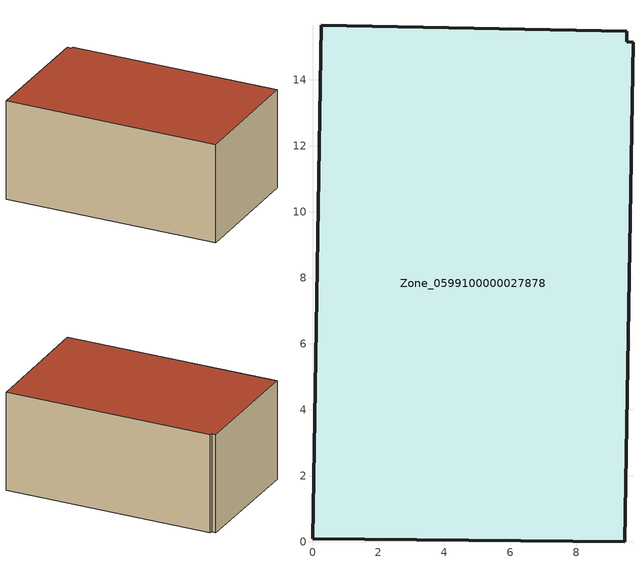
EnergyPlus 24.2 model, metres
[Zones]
Zone_0599100000027878
 floor ground (C_G): 9.71,15.15 9.47,0 0,0.1 0.26,15.66 9.52,15.48 9.52,15.16 z0
 wall outside (C_F): 0,0.1 9.47,0 9.71,15.15 9.52,15.16 9.52,15.48 0.26,15.66 0,0.1 z0:7.25
 roof outside (C_R): 9.47,0 9.71,15.15 9.52,15.16 9.52,15.48 0.26,15.66 0,0.1 z7.25
[BUILDING]
Pand.0599100000027878: North Axis=0; Terrain=City; Loads Convergence Tolerance Value=0.04; Temperature Convergence Tolerance Value=0.4; Solar Distribution=FullExterior; Maximum Number of Warmup Days=25; Minimum Number of Warmup Days=1
[Site:Location]
Rotterdam.The.Hague.AP_ZH_NLD Design_Conditions: Latitude=51.96; Longitude=4.45; Time Zone=1; Elevation=-4.5
[SITE:GROUNDTEMPERATURE:BUILDINGSURFACE]
18, 18, 18, 18, 18, 18, 18, 18, 18, 18, 18, 18
[MATERIAL] Thermal Absorptance=0.9; Solar Absorptance=0.7; Visible Absorptance=0.7
Name | Roughness | Thickness | Conductivity | Density | Specific Heat
G.D.1965 | MediumSmooth | 0.15 | 1 | 540 | 1210
F.D.1965 | Rough | 0.3 | 0.857143 | 1920 | 840
R.D.1965 | MediumRough | 0.2 | 0.08 | 1500 | 1000
[CONSTRUCTION]
C_G: G.D.1965
C_F: F.D.1965
C_R: R.D.1965
[ZONE]
Zone_0599100000027878: Type=1; Multiplier=1; Ceiling Height=Autocalculate; Volume=Autocalculate; Floor Area=autocalculate; Part of Total Floor Area=Yes
[ZONEINFILTRATION:DESIGNFLOWRATE]
Infil_Zone_0599100000027878: Zone or ZoneList or Space or SpaceList=Zone_0599100000027878; Schedule=AlwaysOn; Design Flow Rate Calculation Method=Flow/Area; Flow Rate per Floor Area=0.0042; Constant Term Coefficient=1; Temperature Term Coefficient=0; Velocity Term Coefficient=0; Velocity Squared Term Coefficient=0
[HVACTEMPLATE:ZONE:IDEALLOADSAIRSYSTEM]
Zone_0599100000027878: Maximum Heating Supply Air Temperature=50; Minimum Cooling Supply Air Temperature=13; Maximum Heating Supply Air Humidity Ratio=0.0156; Minimum Cooling Supply Air Humidity Ratio=0.0077; Heating Limit=NoLimit; Cooling Limit=NoLimit; Dehumidification Control Type=ConstantSensibleHeatRatio; Cooling Sensible Heat Ratio=0.7; Dehumidification Setpoint=60; Humidification Control Type=None; Humidification Setpoint=30; Outdoor Air Method=None; Outdoor Air Flow Rate per Person=0.00944; Outdoor Air Flow Rate per Zone Floor Area=0; Outdoor Air Flow Rate per Zone=0; Demand Controlled Ventilation Type=None; Outdoor Air Economizer Type=NoEconomizer; Heat Recovery Type=None; Sensible Heat Recovery Effectiveness=0.7; Latent Heat Recovery Effectiveness=0.65
[ZONECONTROL:THERMOSTAT]
ThermostatControl_Zone_0599100000027878: Zone or ZoneList=Zone_0599100000027878; Control Type Schedule=DualSetpointControlType; Control 1=Thermostat_Zone_0599100000027878; Temperature Difference Between Cutout And Setpoint=0
[THERMOSTATSETPOINT:DUALSETPOINT]
Thermostat_Zone_0599100000027878: Heating Setpoint Temperature Schedule=HeatingSetpoint_Zone_0599100000027878; Cooling Setpoint Temperature Schedule=CoolingSetpoint_Zone_0599100000027878
[SCHEDULE:COMPACT]
HeatingSetpoint_Zone_0599100000027878: Through: 12/31, For: AllDays, Until: 24:00, 21
CoolingSetpoint_Zone_0599100000027878: Through: 12/31, For: AllDays, Until: 24:00, 24
DualSetpointControlType: Through: 12/31, For: AllDays, Until: 24:00, 4
AlwaysOn: Through: 12/31, For: AllDays, Until: 24:00, 1
